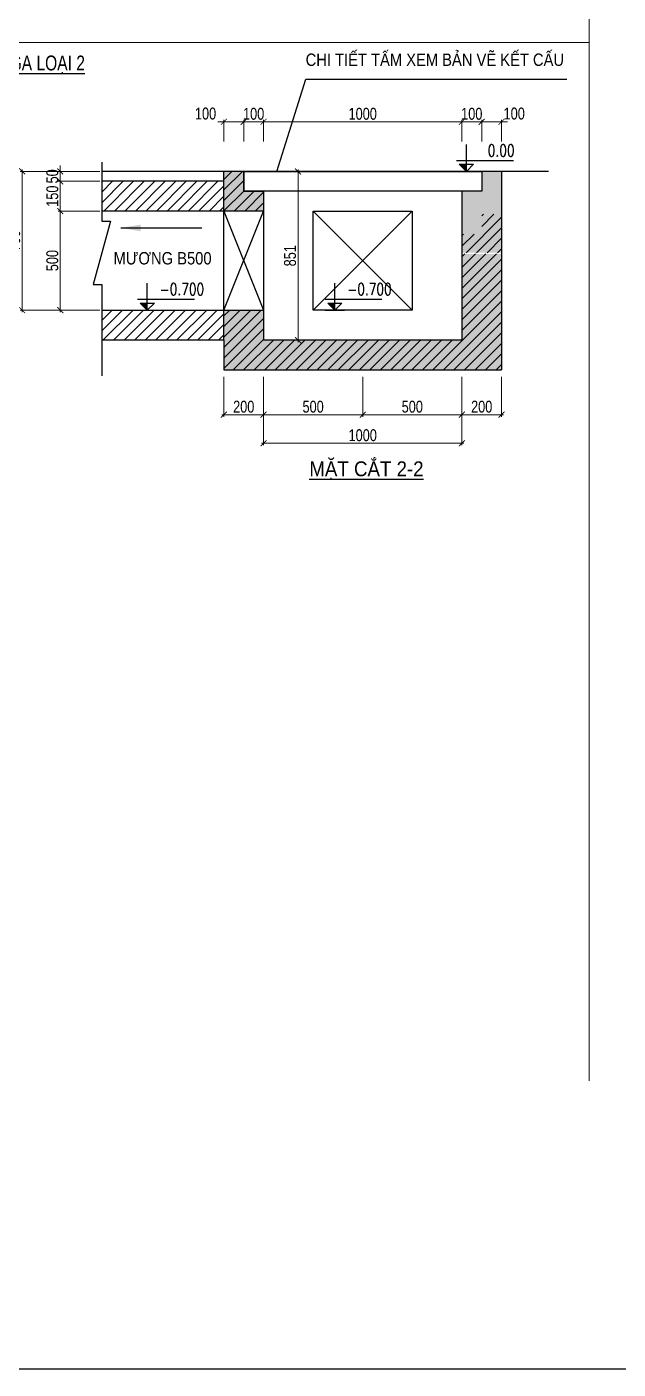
# Model space of a CAD drawing. Header units: millimetres. Extents: x -294625 to 2136527, y -251383 to 128331.
# Drawn here: x 1561909 to 1564891, y -133101 to -126330 of the extents above; entities that cross this region are included whole.
import ezdxf
from ezdxf.enums import TextEntityAlignment as Align

# ---------------------------------------------------------------- set-up
doc = ezdxf.new("R2010")
doc.units = ezdxf.units.MM
doc.linetypes.add('$0$HIDDEN', pattern=[0.375, 0.25, -0.125])
doc.linetypes.add('CONTINOUS', pattern=[0])
doc.layers.get('Defpoints').update_dxf_attribs({"lineweight": 0})
for name, color, linetype in [('1-WALL', 1, 'Continuous'), ('1HATCH', 251, 'Continuous'), ('ANETCAT', 7, 'Continuous'), ('Gtechcons-Text', 7, 'Continuous'), ('HNCD-TEX', 3, 'Continuous'), ('S13_Hatch Line', 8, 'Continuous'), ('S14_Annotation', 3, 'Continuous'), ('S22_Blinding', 3, 'Continuous'), ('S24_Wall', 2, 'Continuous')]:
    doc.layers.add(name, color=color, linetype=linetype)
for name, color, linetype, lineweight in [('CNC291_T', 3, 'Continuous', 13), ('N4--1-OTHER1', 143, 'CONTINOUS', 15), ('S-ANNO-DIMS', 41, 'Continuous', 20), ('yckt nuoc', 3, 'Continuous', 40)]:
    doc.layers.add(name, color=color, linetype=linetype, lineweight=lineweight)
doc.layers.add('N4-Depoint', color=254, linetype='CONTINOUS', plot=False)
doc.styles.add('EE', font='', dxfattribs={"width": 0.75, "height": 400})
doc.styles.add('HNCD- Vnsimli', font='vnsimli.shx', dxfattribs={"width": 0.75, "bigfont": 'vns.shx'})
doc.styles.add('L-Arial', font='arial.ttf')
doc.styles.add('S-TEXT-2.0H', font='unicode.shx', dxfattribs={"width": 0.8, "height": 60})
doc.styles.get("Standard").update_dxf_attribs({"font": 'arialbd.ttf'})
doc.styles.add('TEXT_ARIAL', font='arial.ttf', dxfattribs={"width": 0.75})
doc.styles.get('EE').set_extended_font_data('.VnArialH')
doc.dimstyles.new('CNC_mm_D2.0(25) Tick', dxfattribs={"dimtxt": 60, "dimasz": 30, "dimexe": 10, "dimexo": 0, "dimgap": 10, "dimtad": 1, "dimdec": 0, "dimzin": 9, "dimdsep": 46, "dimtxsty": 'S-TEXT-2.0H', "dimblk": 'ARCHTICK', "dimcen": 10, "dimdle": 10, "dimclrd": 83, "dimclre": 83, "dimclrt": 41, "dimadec": 0, "dimazin": 2, "dimtfac": 1, "dimtdec": 0, "dimtix": 1, "dimtmove": 2, "dimatfit": 0, "dimldrblk": 'ARCHTICK', "dimfxl": 200, "dimfxlon": 1, "dimtolj": 1, "dimtzin": 0, "dimlwd": 13, "dimlwe": 13, "dimarcsym": 1})
doc.dimstyles.get("Standard").update_dxf_attribs({"dimtxt": 0.18, "dimasz": 0.18, "dimexe": 0.18, "dimexo": 0.0625, "dimgap": 0.09, "dimtad": 0, "dimtih": 1, "dimtoh": 1, "dimdec": 4, "dimzin": 0, "dimdsep": 46, "dimtxsty": 'Standard', "dimcen": 0.09, "dimadec": 0, "dimazin": 0, "dimtfac": 1, "dimtdec": 4, "dimtofl": 0, "dimtmove": 0, "dimatfit": 3, "dimfxl": 1, "dimtolj": 1, "dimtzin": 0, "dimarcsym": 0})

# ---------------------------------------------------------------- blocks, each defined once
blk = doc.blocks.new('_ArchTick')
at = {"color": 0, "linetype": 'ByBlock', "const_width": 0.15}
blk.add_lwpolyline([(-0.5, -0.5), (0.5, 0.5)], dxfattribs=at)
blk = doc.blocks.new('*D144')
at = {"layer": 'Defpoints', "color": 0, "transparency": 16777216}
for p in [(1563102.7, -128095.1, -40.3), (1564102.7, -128095.1, -40.3), (1563102.7, -128430.1)]:
    blk.add_point(p, dxfattribs=at)
at = {"layer": 'S-ANNO-DIMS', "color": 83, "lineweight": 13, "transparency": 16777216}
for p, q in [((1563102.7, -128231.5), (1563102.7, -128440.1)), ((1564102.7, -128231.5), (1564102.7, -128440.1)), ((1564112.7, -128430.1), (1563092.7, -128430.1))]:
    blk.add_line(p, q, dxfattribs=at)
at = {"layer": 'S-ANNO-DIMS', "color": 83, "lineweight": 13, "transparency": 16777216, "xscale": 30, "yscale": 30, "zscale": 30, "rotation": 180}
blk.add_blockref('_ArchTick', (1563102.7, -128430.1), dxfattribs=at)
at = {"layer": 'S-ANNO-DIMS', "color": 83, "lineweight": 13, "transparency": 16777216, "xscale": 30, "yscale": 30, "zscale": 30}
blk.add_blockref('_ArchTick', (1564102.7, -128430.1), dxfattribs=at)
at = {"layer": 'S-ANNO-DIMS', "color": 41, "transparency": 16777216, "insert": (1563602.7, -128390.1), "char_height": 60, "attachment_point": 5, "style": 'S-TEXT-2.0H'}
blk.add_mtext('\\A1;1000', dxfattribs=at)
blk = doc.blocks.new('*D145')
at = {"layer": 'Defpoints', "color": 0, "transparency": 16777216}
for p in [(1563102.7, -128095.1), (1563602.7, -128095.1), (1563102.7, -128286.2)]:
    blk.add_point(p, dxfattribs=at)
at = {"layer": 'S-ANNO-DIMS', "color": 83, "lineweight": 13, "transparency": 16777216}
for p, q in [((1563102.7, -128095.1), (1563102.7, -128296.2)), ((1563602.7, -128095.1), (1563602.7, -128296.2)), ((1563612.7, -128286.2), (1563092.7, -128286.2))]:
    blk.add_line(p, q, dxfattribs=at)
at = {"layer": 'S-ANNO-DIMS', "color": 83, "lineweight": 13, "transparency": 16777216, "xscale": 30, "yscale": 30, "zscale": 30, "rotation": 180}
blk.add_blockref('_ArchTick', (1563102.7, -128286.2), dxfattribs=at)
at = {"layer": 'S-ANNO-DIMS', "color": 83, "lineweight": 13, "transparency": 16777216, "xscale": 30, "yscale": 30, "zscale": 30}
blk.add_blockref('_ArchTick', (1563602.7, -128286.2), dxfattribs=at)
at = {"layer": 'S-ANNO-DIMS', "color": 41, "transparency": 16777216, "insert": (1563352.7, -128246.2), "char_height": 60, "attachment_point": 5, "style": 'S-TEXT-2.0H'}
blk.add_mtext('\\A1;500', dxfattribs=at)
blk = doc.blocks.new('*D146')
at = {"layer": 'Defpoints', "color": 0, "transparency": 16777216}
for p in [(1563602.7, -128095.1), (1564102.7, -128095.1), (1563602.7, -128286.2)]:
    blk.add_point(p, dxfattribs=at)
at = {"layer": 'S-ANNO-DIMS', "color": 83, "lineweight": 13, "transparency": 16777216}
for p, q in [((1563602.7, -128095.1), (1563602.7, -128296.2)), ((1564102.7, -128095.1), (1564102.7, -128296.2)), ((1564112.7, -128286.2), (1563592.7, -128286.2))]:
    blk.add_line(p, q, dxfattribs=at)
at = {"layer": 'S-ANNO-DIMS', "color": 83, "lineweight": 13, "transparency": 16777216, "xscale": 30, "yscale": 30, "zscale": 30, "rotation": 180}
blk.add_blockref('_ArchTick', (1563602.7, -128286.2), dxfattribs=at)
at = {"layer": 'S-ANNO-DIMS', "color": 83, "lineweight": 13, "transparency": 16777216, "xscale": 30, "yscale": 30, "zscale": 30}
blk.add_blockref('_ArchTick', (1564102.7, -128286.2), dxfattribs=at)
at = {"layer": 'S-ANNO-DIMS', "color": 41, "transparency": 16777216, "insert": (1563852.7, -128246.2), "char_height": 60, "attachment_point": 5, "style": 'S-TEXT-2.0H'}
blk.add_mtext('\\A1;500', dxfattribs=at)
blk = doc.blocks.new('*D147')
at = {"layer": 'Defpoints', "color": 0, "transparency": 16777216}
for p in [(1562902.7, -128095.1), (1563102.7, -128095.1), (1563102.7, -128286.2)]:
    blk.add_point(p, dxfattribs=at)
at = {"layer": 'S-ANNO-DIMS', "color": 83, "lineweight": 13, "transparency": 16777216}
for p, q in [((1562902.7, -128095.1), (1562902.7, -128296.2)), ((1563102.7, -128095.1), (1563102.7, -128296.2)), ((1562892.7, -128286.2), (1563112.7, -128286.2))]:
    blk.add_line(p, q, dxfattribs=at)
at = {"layer": 'S-ANNO-DIMS', "color": 83, "lineweight": 13, "transparency": 16777216, "xscale": 30, "yscale": 30, "zscale": 30, "rotation": 180}
blk.add_blockref('_ArchTick', (1562902.7, -128286.2), dxfattribs=at)
at = {"layer": 'S-ANNO-DIMS', "color": 83, "lineweight": 13, "transparency": 16777216, "xscale": 30, "yscale": 30, "zscale": 30}
blk.add_blockref('_ArchTick', (1563102.7, -128286.2), dxfattribs=at)
at = {"layer": 'S-ANNO-DIMS', "color": 41, "transparency": 16777216, "insert": (1563002.7, -128246.2), "char_height": 60, "attachment_point": 5, "style": 'S-TEXT-2.0H'}
blk.add_mtext('\\A1;200', dxfattribs=at)
blk = doc.blocks.new('*D148')
at = {"layer": 'Defpoints', "color": 0, "transparency": 16777216}
for p in [(1564102.7, -128095.1), (1564302.7, -128095.1), (1564102.7, -128286.2)]:
    blk.add_point(p, dxfattribs=at)
at = {"layer": 'S-ANNO-DIMS', "color": 83, "lineweight": 13, "transparency": 16777216}
for p, q in [((1564102.7, -128095.1), (1564102.7, -128296.2)), ((1564302.7, -128095.1), (1564302.7, -128296.2)), ((1564312.7, -128286.2), (1564092.7, -128286.2))]:
    blk.add_line(p, q, dxfattribs=at)
at = {"layer": 'S-ANNO-DIMS', "color": 83, "lineweight": 13, "transparency": 16777216, "xscale": 30, "yscale": 30, "zscale": 30, "rotation": 180}
blk.add_blockref('_ArchTick', (1564102.7, -128286.2), dxfattribs=at)
at = {"layer": 'S-ANNO-DIMS', "color": 83, "lineweight": 13, "transparency": 16777216, "xscale": 30, "yscale": 30, "zscale": 30}
blk.add_blockref('_ArchTick', (1564302.7, -128286.2), dxfattribs=at)
at = {"layer": 'S-ANNO-DIMS', "color": 41, "transparency": 16777216, "insert": (1564202.7, -128246.2), "char_height": 60, "attachment_point": 5, "style": 'S-TEXT-2.0H'}
blk.add_mtext('\\A1;200', dxfattribs=at)
blk = doc.blocks.new('*U78')
at = {"layer": 'HNCD-TEX', "color": 8}
for p, q in [((1103, 0), (1103, 565)), ((1309, 230), (113, 230)), ((1309, 0), (897, 0)), ((1103, 0), (954, 150)), ((1253, 150), (954, 150)), ((1103, 0), (1253, 150))]:
    blk.add_line(p, q, dxfattribs=at)
blk.add_solid([(1253, 150), (1103, 150), (1103, 0)], dxfattribs=at)
at = {"layer": 'HNCD-TEX', "ltscale": 10, "style": 'HNCD- Vnsimli', "width": 0.75}
for tag, p in [('COTCAODO1', (597, 1148)), ('COTCAODO2', (597, 800)), ('COTCAODO3', (597, 441))]:
    blk.add_attdef(tag, text='', height=253, dxfattribs=at).set_placement(p, align=Align.MIDDLE_CENTER)
blk = doc.blocks.new('*D149')
at = {"layer": 'Defpoints', "color": 0, "transparency": 16777216}
for p in [(1563002.7, -126808.6), (1562902.7, -126907.6), (1563002.7, -126907.6)]:
    blk.add_point(p, dxfattribs=at)
at = {"layer": 'S-ANNO-DIMS', "color": 83, "lineweight": 13, "transparency": 16777216}
for p, q in [((1562902.7, -126808.6), (1562872.7, -126808.6)), ((1562902.7, -126907.6), (1562902.7, -126798.6)), ((1562902.7, -126808.6), (1563002.7, -126808.6)), ((1563002.7, -126907.6), (1563002.7, -126798.6)), ((1563002.7, -126808.6), (1563032.7, -126808.6))]:
    blk.add_line(p, q, dxfattribs=at)
at = {"layer": 'S-ANNO-DIMS', "color": 83, "lineweight": 13, "transparency": 16777216, "xscale": 30, "yscale": 30, "zscale": 30}
blk.add_blockref('_ArchTick', (1562902.7, -126808.6), dxfattribs=at)
at = {"layer": 'S-ANNO-DIMS', "color": 83, "lineweight": 13, "transparency": 16777216, "xscale": 30, "yscale": 30, "zscale": 30, "rotation": 180}
blk.add_blockref('_ArchTick', (1563002.7, -126808.6), dxfattribs=at)
at = {"layer": 'S-ANNO-DIMS', "color": 41, "transparency": 16777216, "insert": (1562810.1, -126767.3), "char_height": 60, "attachment_point": 5, "style": 'S-TEXT-2.0H'}
blk.add_mtext('\\A1;100', dxfattribs=at)
blk = doc.blocks.new('*D150')
at = {"layer": 'Defpoints', "color": 0, "transparency": 16777216}
for p in [(1563102.7, -126808.6), (1563002.7, -126907.6), (1563102.7, -126907.6)]:
    blk.add_point(p, dxfattribs=at)
at = {"layer": 'S-ANNO-DIMS', "color": 83, "lineweight": 13, "transparency": 16777216}
for p, q in [((1563002.7, -126808.6), (1562972.7, -126808.6)), ((1563002.7, -126907.6), (1563002.7, -126798.6)), ((1563002.7, -126808.6), (1563102.7, -126808.6)), ((1563102.7, -126907.6), (1563102.7, -126798.6)), ((1563102.7, -126808.6), (1563132.7, -126808.6))]:
    blk.add_line(p, q, dxfattribs=at)
at = {"layer": 'S-ANNO-DIMS', "color": 83, "lineweight": 13, "transparency": 16777216, "xscale": 30, "yscale": 30, "zscale": 30}
blk.add_blockref('_ArchTick', (1563002.7, -126808.6), dxfattribs=at)
at = {"layer": 'S-ANNO-DIMS', "color": 83, "lineweight": 13, "transparency": 16777216, "xscale": 30, "yscale": 30, "zscale": 30, "rotation": 180}
blk.add_blockref('_ArchTick', (1563102.7, -126808.6), dxfattribs=at)
at = {"layer": 'S-ANNO-DIMS', "color": 41, "transparency": 16777216, "insert": (1563052.7, -126768.6), "char_height": 60, "attachment_point": 5, "style": 'S-TEXT-2.0H'}
blk.add_mtext('\\A1;100', dxfattribs=at)
blk = doc.blocks.new('*D151')
at = {"layer": 'Defpoints', "color": 0, "transparency": 16777216}
for p in [(1564102.7, -126808.6), (1563102.7, -126907.6), (1564102.7, -126907.6)]:
    blk.add_point(p, dxfattribs=at)
at = {"layer": 'S-ANNO-DIMS', "color": 83, "lineweight": 13, "transparency": 16777216}
for p, q in [((1563092.7, -126808.6), (1564112.7, -126808.6)), ((1563102.7, -126907.6), (1563102.7, -126798.6)), ((1564102.7, -126907.6), (1564102.7, -126798.6))]:
    blk.add_line(p, q, dxfattribs=at)
at = {"layer": 'S-ANNO-DIMS', "color": 83, "lineweight": 13, "transparency": 16777216, "xscale": 30, "yscale": 30, "zscale": 30, "rotation": 180}
blk.add_blockref('_ArchTick', (1563102.7, -126808.6), dxfattribs=at)
at = {"layer": 'S-ANNO-DIMS', "color": 83, "lineweight": 13, "transparency": 16777216, "xscale": 30, "yscale": 30, "zscale": 30}
blk.add_blockref('_ArchTick', (1564102.7, -126808.6), dxfattribs=at)
at = {"layer": 'S-ANNO-DIMS', "color": 41, "transparency": 16777216, "insert": (1563602.7, -126768.6), "char_height": 60, "attachment_point": 5, "style": 'S-TEXT-2.0H'}
blk.add_mtext('\\A1;1000', dxfattribs=at)
blk = doc.blocks.new('*D152')
at = {"layer": 'Defpoints', "color": 0, "transparency": 16777216}
for p in [(1564202.7, -126808.6), (1564102.7, -126907.6), (1564202.7, -126907.6)]:
    blk.add_point(p, dxfattribs=at)
at = {"layer": 'S-ANNO-DIMS', "color": 83, "lineweight": 13, "transparency": 16777216}
for p, q in [((1564102.7, -126808.6), (1564072.7, -126808.6)), ((1564102.7, -126907.6), (1564102.7, -126798.6)), ((1564102.7, -126808.6), (1564202.7, -126808.6)), ((1564202.7, -126907.6), (1564202.7, -126798.6)), ((1564202.7, -126808.6), (1564232.7, -126808.6))]:
    blk.add_line(p, q, dxfattribs=at)
at = {"layer": 'S-ANNO-DIMS', "color": 83, "lineweight": 13, "transparency": 16777216, "xscale": 30, "yscale": 30, "zscale": 30}
blk.add_blockref('_ArchTick', (1564102.7, -126808.6), dxfattribs=at)
at = {"layer": 'S-ANNO-DIMS', "color": 83, "lineweight": 13, "transparency": 16777216, "xscale": 30, "yscale": 30, "zscale": 30, "rotation": 180}
blk.add_blockref('_ArchTick', (1564202.7, -126808.6), dxfattribs=at)
at = {"layer": 'S-ANNO-DIMS', "color": 41, "transparency": 16777216, "insert": (1564152.7, -126768.6), "char_height": 60, "attachment_point": 5, "style": 'S-TEXT-2.0H'}
blk.add_mtext('\\A1;100', dxfattribs=at)
blk = doc.blocks.new('*D153')
at = {"layer": 'Defpoints', "color": 0, "transparency": 16777216}
for p in [(1564302.7, -126808.6), (1564202.7, -126907.6), (1564302.7, -126907.6)]:
    blk.add_point(p, dxfattribs=at)
at = {"layer": 'S-ANNO-DIMS', "color": 83, "lineweight": 13, "transparency": 16777216}
for p, q in [((1564202.7, -126808.6), (1564172.7, -126808.6)), ((1564202.7, -126907.6), (1564202.7, -126798.6)), ((1564202.7, -126808.6), (1564302.7, -126808.6)), ((1564302.7, -126907.6), (1564302.7, -126798.6)), ((1564302.7, -126808.6), (1564332.7, -126808.6))]:
    blk.add_line(p, q, dxfattribs=at)
at = {"layer": 'S-ANNO-DIMS', "color": 83, "lineweight": 13, "transparency": 16777216, "xscale": 30, "yscale": 30, "zscale": 30}
blk.add_blockref('_ArchTick', (1564202.7, -126808.6), dxfattribs=at)
at = {"layer": 'S-ANNO-DIMS', "color": 83, "lineweight": 13, "transparency": 16777216, "xscale": 30, "yscale": 30, "zscale": 30, "rotation": 180}
blk.add_blockref('_ArchTick', (1564302.7, -126808.6), dxfattribs=at)
at = {"layer": 'S-ANNO-DIMS', "color": 41, "transparency": 16777216, "insert": (1564366.7, -126767.3), "char_height": 60, "attachment_point": 5, "style": 'S-TEXT-2.0H'}
blk.add_mtext('\\A1;100', dxfattribs=at)
blk = doc.blocks.new('*D154')
at = {"layer": '1-WALL', "color": 83, "lineweight": 13, "transparency": 16777216}
for p, q in [((1562077.6, -127058.9), (1562077.6, -127028.9)), ((1562277.6, -127058.9), (1562067.6, -127058.9)), ((1562077.6, -127108.9), (1562077.6, -127058.9)), ((1562277.6, -127108.9), (1562067.6, -127108.9)), ((1562077.6, -127108.9), (1562077.6, -127138.9))]:
    blk.add_line(p, q, dxfattribs=at)
at = {"layer": 'Defpoints', "color": 0, "transparency": 16777216}
for p in [(1562077.6, -127058.9), (1562599.8, -127058.9), (1562599.8, -127108.9)]:
    blk.add_point(p, dxfattribs=at)
at = {"layer": '1-WALL', "color": 83, "lineweight": 13, "transparency": 16777216, "xscale": 30, "yscale": 30, "zscale": 30}
for p, rotation in [((1562077.6, -127058.9), 270), ((1562077.6, -127108.9), 90)]:
    blk.add_blockref('_ArchTick', p, dxfattribs=dict(at, rotation=rotation))
at = {"layer": '1-WALL', "color": 41, "transparency": 16777216, "insert": (1562037.6, -127083.9), "char_height": 60, "attachment_point": 5, "rotation": 90, "style": 'S-TEXT-2.0H'}
blk.add_mtext('\\A1;50', dxfattribs=at)
blk = doc.blocks.new('*D155')
at = {"layer": '1-WALL', "color": 83, "lineweight": 13, "transparency": 16777216}
for p, q in [((1562077.6, -127268.9), (1562077.6, -127098.9)), ((1562277.6, -127108.9), (1562067.6, -127108.9)), ((1562277.6, -127258.9), (1562067.6, -127258.9))]:
    blk.add_line(p, q, dxfattribs=at)
at = {"layer": 'Defpoints', "color": 0, "transparency": 16777216}
for p in [(1562077.6, -127108.9), (1562398.6, -127108.9), (1562398.6, -127258.9)]:
    blk.add_point(p, dxfattribs=at)
at = {"layer": '1-WALL', "color": 83, "lineweight": 13, "transparency": 16777216, "xscale": 30, "yscale": 30, "zscale": 30}
for p, rotation in [((1562077.6, -127108.9), 90), ((1562077.6, -127258.9), 270)]:
    blk.add_blockref('_ArchTick', p, dxfattribs=dict(at, rotation=rotation))
at = {"layer": '1-WALL', "color": 41, "transparency": 16777216, "insert": (1562037.6, -127183.9), "char_height": 60, "attachment_point": 5, "rotation": 90, "style": 'S-TEXT-2.0H'}
blk.add_mtext('\\A1;150', dxfattribs=at)
blk = doc.blocks.new('*D156')
at = {"layer": '1-WALL', "color": 83, "lineweight": 13, "transparency": 16777216}
for p, q in [((1562277.6, -127258.9), (1562067.6, -127258.9)), ((1562077.6, -127248.9), (1562077.6, -127768.9)), ((1562277.6, -127758.9), (1562067.6, -127758.9))]:
    blk.add_line(p, q, dxfattribs=at)
at = {"layer": 'Defpoints', "color": 0, "transparency": 16777216}
for p in [(1562441.6, -127258.9), (1562077.6, -127758.9), (1562445.8, -127758.9)]:
    blk.add_point(p, dxfattribs=at)
at = {"layer": '1-WALL', "color": 83, "lineweight": 13, "transparency": 16777216, "xscale": 30, "yscale": 30, "zscale": 30}
for p, rotation in [((1562077.6, -127258.9), 90), ((1562077.6, -127758.9), 270)]:
    blk.add_blockref('_ArchTick', p, dxfattribs=dict(at, rotation=rotation))
at = {"layer": '1-WALL', "color": 41, "transparency": 16777216, "insert": (1562037.6, -127508.9), "char_height": 60, "attachment_point": 5, "rotation": 90, "style": 'S-TEXT-2.0H'}
blk.add_mtext('\\A1;500', dxfattribs=at)
blk = doc.blocks.new('*D157')
at = {"layer": '1-WALL', "color": 83, "lineweight": 13, "transparency": 16777216}
for p, q in [((1562085.2, -127058.9), (1561875.2, -127058.9)), ((1561885.2, -127768.9), (1561885.2, -127048.9)), ((1562085.2, -127758.9), (1561875.2, -127758.9))]:
    blk.add_line(p, q, dxfattribs=at)
at = {"layer": 'Defpoints', "color": 0, "transparency": 16777216}
for p in [(1561885.2, -127058.9), (1562232.4, -127058.9), (1562232.4, -127758.9)]:
    blk.add_point(p, dxfattribs=at)
at = {"layer": '1-WALL', "color": 83, "lineweight": 13, "transparency": 16777216, "xscale": 30, "yscale": 30, "zscale": 30}
for p, rotation in [((1561885.2, -127058.9), 90), ((1561885.2, -127758.9), 270)]:
    blk.add_blockref('_ArchTick', p, dxfattribs=dict(at, rotation=rotation))
at = {"layer": '1-WALL', "color": 41, "transparency": 16777216, "insert": (1561845.2, -127408.9), "char_height": 60, "attachment_point": 5, "rotation": 90, "style": 'S-TEXT-2.0H'}
blk.add_mtext('\\A1;700', dxfattribs=at)
blk = doc.blocks.new('*D178')
at = {"layer": '1-WALL', "color": 83, "lineweight": 13, "transparency": 16777216}
for p, q in [((1563312.1, -127058.9), (1563266.5, -127058.9)), ((1563276.5, -127048.9), (1563276.5, -127919.9)), ((1563312.1, -127909.9), (1563266.5, -127909.9))]:
    blk.add_line(p, q, dxfattribs=at)
at = {"layer": 'Defpoints', "color": 0, "transparency": 16777216}
for p in [(1563312.1, -127058.9), (1563276.5, -127909.9), (1563312.1, -127909.9)]:
    blk.add_point(p, dxfattribs=at)
at = {"layer": '1-WALL', "color": 83, "lineweight": 13, "transparency": 16777216, "xscale": 30, "yscale": 30, "zscale": 30}
for p, rotation in [((1563276.5, -127058.9), 90), ((1563276.5, -127909.9), 270)]:
    blk.add_blockref('_ArchTick', p, dxfattribs=dict(at, rotation=rotation))
at = {"layer": '1-WALL', "color": 41, "transparency": 16777216, "insert": (1563236.5, -127484.4), "char_height": 60, "attachment_point": 5, "rotation": 90, "style": 'S-TEXT-2.0H'}
blk.add_mtext('\\A1;851', dxfattribs=at)

msp = doc.modelspace()

# ---------------------------------------------------------------- hatches: boundary and pattern name
at = {"layer": 'S13_Hatch Line', "linetype": '$0$HIDDEN'}
h = msp.add_hatch(dxfattribs=at)
h.set_pattern_fill('ANSI31', color=256, scale=300)
h.set_pattern_definition([(45, (301431.98, -269254.913), (-26.5165043, 26.5165043), [])])
h.paths.add_polyline_path([(1564302.7, -127434.9), (1564302.7, -127274.9), (1564202.7, -127274.9), (1564202.7, -127374.9), (1564102.7, -127374.9), (1564102.7, -127474.9), (1564302.7, -127474.9)])
h.paths.add_polyline_path([(1563102.7, -127158.9), (1563002.7, -127158.9), (1563002.7, -127058.9), (1562902.7, -127058.9), (1562902.7, -127258.9), (1563102.7, -127258.9)])
h.paths.add_polyline_path([(1564302.7, -127474.9), (1564102.7, -127474.9), (1564106, -127468.9), (1564306, -127468.9)])
h.paths.add_polyline_path([(1564302.7, -127474.9), (1564102.7, -127474.9), (1564102.7, -127909.9), (1563102.7, -127909.9), (1563102.7, -127758.9), (1562902.7, -127758.9), (1562902.7, -127909.9), (1562902.7, -128059.9), (1564302.7, -128059.9)])
at = {"layer": 'S13_Hatch Line'}
h = msp.add_hatch(dxfattribs=at)
h.set_pattern_fill('AR-CONC', color=256, scale=10)
h.set_pattern_definition([(50, (301431.98, -269254.913), (71.7260183, -6.2752135), [7.5, -82.5]), (355, (301431.98, -269254.91), (-13.8751334, 75.2192134), [6, -66]), (100.4514445, (301437.96, -269255.436), (57.8508847, 68.943999), [6.374019, -70.114211]), (46.1842, (301431.98, -269234.91), (106.724133, -16.551928), [11.25, -123.75]), (96.6356355, (301440.87, -269236.29), (93.4661946, 97.41186), [9.561034, -105.171376]), (351.184164, (301431.98, -269234.91), (93.4661945, 97.41186), [9, -99]), (21, (301441.98, -269239.913), (59.6907052, -40.261889), [7.5, -82.5]), (326, (301441.98, -269239.91), (24.331533, 72.5150045), [6, -66]), (71.451445, (301446.955, -269243.27), (84.0222377, 32.2531153), [6.374019, -70.114211]), (37.5, (301431.98, -269254.913), (1.21598553, 33.2893854), [0, -65.2, 0, -67, 0, -66.25]), (7.5, (301431.98, -269254.913), (26.3069537, 39.4411712), [0, -38.2, 0, -63.7, 0, -25.25]), (327.5, (301409.68, -269254.913), (53.3822436, -2.2554872), [0, -25, 0, -78, 0, -103.5]), (317.5, (301399.68, -269254.913), (58.318617, 10.0104982), [0, -32.5, 0, -51.8, 0, -73.5])])
h.paths.add_polyline_path([(1564302.7, -127434.9), (1564302.7, -127058.9), (1564202.7, -127058.9), (1564202.7, -127158.9), (1564102.7, -127158.9), (1564102.7, -127474.9), (1564302.7, -127474.9)])
h.paths.add_polyline_path([(1563102.7, -127158.9), (1563002.7, -127158.9), (1563002.7, -127058.9), (1562902.7, -127058.9), (1562902.7, -127258.9), (1563102.7, -127258.9)])
h.paths.add_polyline_path([(1564302.7, -127474.9), (1564102.7, -127474.9), (1564106, -127468.9), (1564306, -127468.9)])
h.paths.add_polyline_path([(1564302.7, -127474.9), (1564102.7, -127474.9), (1564102.7, -127909.9), (1563102.7, -127909.9), (1563102.7, -127758.9), (1562902.7, -127758.9), (1562902.7, -127909.9), (1562902.7, -128059.9), (1564302.7, -128059.9)])
at = {"layer": 'S13_Hatch Line', "linetype": '$0$HIDDEN'}
h = msp.add_hatch(dxfattribs=at)
h.set_pattern_fill('ANSI31', color=256, scale=300)
h.set_pattern_definition([(45, (1409295.45, 77658.69), (-26.5165043, 26.5165043), [])])
h.paths.add_polyline_path([(1562902.7, -127108.9), (1562286.6, -127108.9), (1562286.6, -127258.9), (1562902.7, -127258.9)])
h = msp.add_hatch(dxfattribs=at)
h.set_pattern_fill('ANSI31', color=256, scale=300)
h.set_pattern_definition([(45, (1409295.45, 76958.69), (-26.5165043, 26.5165043), [])])
h.paths.add_polyline_path([(1562286.6, -127758.9), (1562286.6, -127908.9), (1562902.7, -127908.9), (1562902.7, -127758.9)])

# ---------------------------------------------------------------- linework, layer by layer
at = {"layer": '1-WALL'}
for p, q in [((1562902.7, -127909.9), (1562902.7, -127058.9)), ((1564202.7, -127058.9), (1564202.7, -127158.9)), ((1564302.7, -127058.9), (1564302.7, -127218.9)), ((1564102.7, -127158.9), (1564102.7, -127909.9)), ((1564202.7, -127158.9), (1564102.7, -127158.9)), ((1564302.7, -127218.9), (1564302.7, -128059.9)), ((1562902.7, -127758.9), (1563102.7, -127758.9)), ((1562902.7, -127909.9), (1562902.7, -128059.9)), ((1564102.7, -127909.9), (1563102.7, -127909.9)), ((1562902.7, -128059.9), (1564302.7, -128059.9))]:
    msp.add_line(p, q, dxfattribs=at)
at = {"layer": '1-WALL', "elevation": 80.5}
msp.add_lwpolyline([(1562286.6, -127011.7), (1562286.6, -127310.1), (1562330.1, -127310.1), (1562243, -127628.6), (1562286.6, -127628.6), (1562286.6, -128090.7)], dxfattribs=at)
at = {"layer": '1-WALL'}
msp.add_lwpolyline([(1563002.7, -127058.9), (1563002.7, -127158.9), (1563102.7, -127158.9), (1563102.7, -127909.9)], dxfattribs=at)
msp.add_lwpolyline([(1563002.7, -127058.9), (1564202.7, -127058.9), (1564202.7, -127158.9), (1563002.7, -127158.9)], close=True, dxfattribs=at)
at = {"layer": '1HATCH'}
msp.add_line((1564540.3, -127058.9), (1562286.6, -127058.9), dxfattribs=at)
msp.add_lwpolyline([(1563170.2, -127058.9), (1563315.5, -126593.8), (1564631.5, -126593.8)], dxfattribs=at)
at = {"layer": 'N4--1-OTHER1'}
for p, q in [((1564744.2, -121694), (1564744.2, -131646.1)), ((1558307.7, -126409.2), (1564744.2, -126409.2))]:
    msp.add_line(p, q, dxfattribs=at)
at = {"layer": 'N4-Depoint'}
msp.add_lwpolyline([(1572287.8, -133101.5), (1557251.5, -133101.5), (1557251.5, -120823.8), (1572287.8, -120823.8)], close=True, dxfattribs=at)
at = {"layer": 'S13_Hatch Line'}
msp.add_line((1563102.7, -127258.9), (1562286.6, -127258.9), dxfattribs=at)
at = {"layer": 'S22_Blinding', "color": 1}
for p, q in [((1562902.7, -127258.9), (1563102.7, -127758.9)), ((1562902.7, -127758.9), (1563102.7, -127258.9)), ((1563352.7, -127258.9), (1563852.7, -127758.9)), ((1563852.7, -127258.9), (1563352.7, -127758.9))]:
    msp.add_line(p, q, dxfattribs=at)
at = {"layer": 'S24_Wall', "color": 3}
for p, q in [((1564302.7, -127058.9), (1564202.7, -127058.9)), ((1562902.7, -127108.9), (1562286.6, -127108.9)), ((1563352.7, -127758.9), (1563352.7, -127258.9)), ((1563352.7, -127258.9), (1563852.7, -127258.9)), ((1563852.7, -127258.9), (1563852.7, -127758.9)), ((1562286.6, -127758.9), (1562902.7, -127758.9)), ((1563852.7, -127758.9), (1563352.7, -127758.9)), ((1562286.6, -127908.9), (1562902.7, -127908.9))]:
    msp.add_line(p, q, dxfattribs=at)

# ---------------------------------------------------------------- block references
at = {"layer": 'CNC291_T'}
ref = msp.add_blockref('*U78', (1564390.7, -127058.9), dxfattribs=dict(at, xscale=-0.24, yscale=0.24, zscale=0.24))
ref.add_attrib('COTCAODO3', '0.00', dxfattribs={"layer": 'HNCD-TEX', "ltscale": 10, "height": 60, "style": 'HNCD- Vnsimli', "width": 0.75}).set_placement((1564300.9, -126953), align=Align.MIDDLE_CENTER)
ref = msp.add_blockref('*U78', (1562781.1, -127758.9), dxfattribs=dict(at, xscale=-0.24, yscale=0.24, zscale=0.24))
ref.add_attrib('COTCAODO3', '-0.700', dxfattribs={"layer": 'HNCD-TEX', "ltscale": 10, "height": 60, "style": 'HNCD- Vnsimli', "width": 0.75}).set_placement((1562691.3, -127653), align=Align.MIDDLE_CENTER)
ref = msp.add_blockref('*U78', (1563726.8, -127758.9), dxfattribs=dict(at, xscale=-0.24, yscale=0.24, zscale=0.24))
ref.add_attrib('COTCAODO3', '-0.700', dxfattribs={"layer": 'HNCD-TEX', "ltscale": 10, "height": 60, "style": 'HNCD- Vnsimli', "width": 0.75}).set_placement((1563637, -127653), align=Align.MIDDLE_CENTER)

# ---------------------------------------------------------------- texts
at = {"layer": 'ANETCAT', "color": 2, "style": 'EE', "width": 0.9}
msp.add_text('%%UMÆT C¾T 2-2', height=75, rotation=360, dxfattribs=at).set_placement((1563333.5, -128596.8))
at = {"layer": 'Gtechcons-Text', "style": 'L-Arial', "width": 0.85}
for s, p in [('CHI TIẾT TẤM XEM BẢN VẼ KẾT CẤU', (1563315, -126526.7, -161)), ('MƯƠNG B500', (1562346.5, -127528.3))]:
    msp.add_text(s, height=62.5, rotation=360, dxfattribs=at).set_placement(p)
at = {"layer": 'S14_Annotation', "color": 4, "style": 'TEXT_ARIAL', "width": 0.75}
msp.add_text('%%UCHI TIẾT HỐ GA LOẠI 2', height=75, dxfattribs=at).set_placement((1561333.1, -126549.3))

# ---------------------------------------------------------------- dimensions: what is measured, and where the dimension line sits
at = {"layer": '1-WALL'}
for base, p1, p2, picture, middle in [((1562077.6, -127058.9), (1562599.8, -127108.9), (1562599.8, -127058.9), '*D154', (1562037.6, -127083.9)), ((1561885.2, -127058.9), (1562232.4, -127758.9), (1562232.4, -127058.9), '*D157', (1561845.2, -127408.9)), ((1562077.6, -127108.9), (1562398.6, -127258.9), (1562398.6, -127108.9), '*D155', (1562037.6, -127183.9)), ((1563276.5, -127909.9), (1563312.1, -127058.9), (1563312.1, -127909.9), '*D178', (1563236.5, -127484.4)), ((1562077.6, -127758.9), (1562441.6, -127258.9), (1562445.8, -127758.9), '*D156', (1562037.6, -127508.9))]:
    dim = msp.add_linear_dim(base=base, p1=p1, p2=p2, angle=90, dimstyle='CNC_mm_D2.0(25) Tick', dxfattribs=at)
    dim.commit()
    dim.dimension.update_dxf_attribs({"geometry": picture, "text_midpoint": middle})
at = {"layer": 'S-ANNO-DIMS'}
for base, p1, p2, picture, middle in [((1563002.7, -126808.6), (1562902.7, -126907.6), (1563002.7, -126907.6), '*D149', (1562810.1, -126767.3)), ((1564302.7, -126808.6), (1564202.7, -126907.6), (1564302.7, -126907.6), '*D153', (1564366.7, -126767.3))]:
    dim = msp.add_linear_dim(base=base, p1=p1, p2=p2, dimstyle='CNC_mm_D2.0(25) Tick', dxfattribs=at)
    dim.commit()
    dim.dimension.update_dxf_attribs({"geometry": picture, "text_midpoint": middle, "dimtype": 160})
for base, p1, p2, picture, middle in [((1563102.7, -126808.6), (1563002.7, -126907.6), (1563102.7, -126907.6), '*D150', (1563052.7, -126768.6)), ((1564102.7, -126808.6), (1563102.7, -126907.6), (1564102.7, -126907.6), '*D151', (1563602.7, -126768.6)), ((1564202.7, -126808.6), (1564102.7, -126907.6), (1564202.7, -126907.6), '*D152', (1564152.7, -126768.6)), ((1563102.7, -128286.2), (1562902.7, -128095.1), (1563102.7, -128095.1), '*D147', (1563002.7, -128246.2))]:
    dim = msp.add_linear_dim(base=base, p1=p1, p2=p2, dimstyle='CNC_mm_D2.0(25) Tick', dxfattribs=at)
    dim.commit()
    dim.dimension.update_dxf_attribs({"geometry": picture, "text_midpoint": middle})
for base, p1, p2, picture, middle in [((1563102.7, -128430.1, 40.3), (1564102.7, -128095.1), (1563102.7, -128095.1), '*D144', (1563602.7, -128390.1, 40.3)), ((1563102.7, -128286.2), (1563602.7, -128095.1), (1563102.7, -128095.1), '*D145', (1563352.7, -128246.2)), ((1563602.7, -128286.2), (1564102.7, -128095.1), (1563602.7, -128095.1), '*D146', (1563852.7, -128246.2)), ((1564102.7, -128286.2), (1564302.7, -128095.1), (1564102.7, -128095.1), '*D148', (1564202.7, -128246.2))]:
    dim = msp.add_linear_dim(base=base, p1=p1, p2=p2, angle=180, dimstyle='CNC_mm_D2.0(25) Tick', dxfattribs=at)
    dim.commit()
    dim.dimension.update_dxf_attribs({"geometry": picture, "text_midpoint": middle})

# ---------------------------------------------------------------- leaders
at = {"layer": 'yckt nuoc'}
msp.add_leader([(1562382.5, -127344), (1562792.2, -127344)], dimstyle='Standard', override={"dimasz": 100, "dimfxl": 200, "dimfxlon": 1, "dimtfill": 1, "dimarcsym": 1}, dxfattribs=at)

doc.saveas('drawing.dxf')
